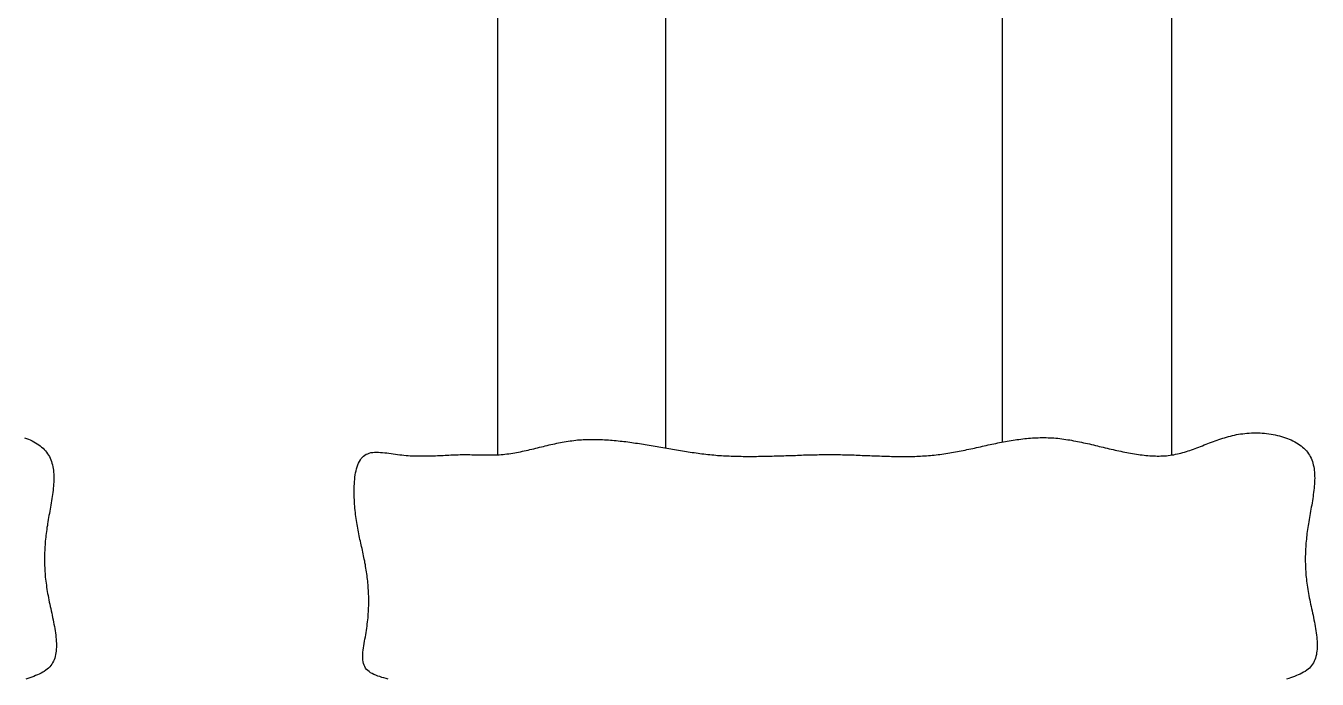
# Model space of a CAD drawing. Extents: x 443 to 1217, y -1921 to -677.
# Drawn here: x 561.01 to 579.67, y -872.28 to -862.84 of the extents above; entities that cross this region are included whole.
import ezdxf

# ---------------------------------------------------------------- set-up
doc = ezdxf.new("R2010")
doc.units = 0
doc.header["$MEASUREMENT"] = 0
doc.layers.add('3', color=8, linetype='CONTINUOUS')
doc.layers.add('5', color=7, linetype='CONTINUOUS')

msp = doc.modelspace()

# ---------------------------------------------------------------- linework, layer by layer
at = {"layer": '3', "color": 3}
for p, q in [((560.99, -868.794), (561.018, -868.804)), ((561.018, -868.804), (561.045, -868.815)), ((561.045, -868.815), (561.072, -868.827)), ((561.072, -868.827), (561.098, -868.839)), ((568.955, -868.831), (568.983, -868.827)), ((568.983, -868.827), (569.011, -868.825)), ((569.011, -868.825), (569.038, -868.823)), ((569.038, -868.823), (569.065, -868.822)), ((569.065, -868.822), (569.094, -868.821)), ((569.094, -868.821), (569.121, -868.82)), ((569.121, -868.82), (569.149, -868.819)), ((569.149, -868.819), (569.177, -868.819)), ((569.177, -868.819), (569.205, -868.819)), ((569.205, -868.819), (569.232, -868.819)), ((569.232, -868.819), (569.26, -868.819)), ((569.26, -868.819), (569.289, -868.82)), ((569.289, -868.82), (569.316, -868.82)), ((569.316, -868.82), (569.344, -868.822)), ((569.344, -868.822), (569.372, -868.823)), ((569.372, -868.823), (569.4, -868.824)), ((569.4, -868.824), (569.428, -868.826)), ((569.428, -868.826), (569.456, -868.828)), ((569.456, -868.828), (569.484, -868.831)), ((575.276, -868.83), (575.305, -868.825)), ((575.305, -868.825), (575.332, -868.821)), ((575.332, -868.821), (575.36, -868.818)), ((575.36, -868.818), (575.389, -868.813)), ((575.389, -868.813), (575.416, -868.81)), ((575.416, -868.81), (575.444, -868.807)), ((575.444, -868.807), (575.472, -868.804)), ((575.472, -868.804), (575.5, -868.801)), ((575.5, -868.801), (575.528, -868.799)), ((575.528, -868.799), (575.556, -868.797)), ((575.556, -868.797), (575.585, -868.796)), ((575.585, -868.796), (575.612, -868.795)), ((575.612, -868.795), (575.64, -868.794)), ((575.64, -868.794), (575.669, -868.792)), ((575.669, -868.792), (575.697, -868.792)), ((575.697, -868.792), (575.725, -868.792)), ((575.725, -868.792), (575.754, -868.792)), ((575.754, -868.792), (575.782, -868.794)), ((575.782, -868.794), (575.81, -868.795)), ((575.81, -868.795), (575.839, -868.797)), ((575.839, -868.797), (575.867, -868.798)), ((575.867, -868.798), (575.895, -868.801)), ((575.895, -868.801), (575.924, -868.803)), ((575.924, -868.803), (575.952, -868.807)), ((575.952, -868.807), (575.98, -868.81)), ((575.98, -868.81), (576.009, -868.814)), ((576.009, -868.814), (576.037, -868.819)), ((576.037, -868.819), (576.066, -868.823)), ((576.066, -868.823), (576.095, -868.827)), ((576.095, -868.827), (576.123, -868.832)), ((578.224, -868.83), (578.252, -868.82)), ((578.252, -868.82), (578.279, -868.811)), ((578.279, -868.811), (578.306, -868.802)), ((578.306, -868.802), (578.334, -868.794)), ((578.334, -868.794), (578.362, -868.785)), ((578.362, -868.785), (578.39, -868.777)), ((578.39, -868.777), (578.419, -868.77)), ((578.419, -868.77), (578.448, -868.763)), ((578.448, -868.763), (578.477, -868.757)), ((578.477, -868.757), (578.505, -868.75)), ((578.505, -868.75), (578.536, -868.745)), ((578.536, -868.745), (578.565, -868.74)), ((578.565, -868.74), (578.596, -868.736)), ((578.596, -868.736), (578.626, -868.731)), ((578.626, -868.731), (578.657, -868.729)), ((578.657, -868.729), (578.689, -868.727)), ((578.689, -868.727), (578.72, -868.725)), ((578.72, -868.725), (578.752, -868.724)), ((578.752, -868.724), (578.783, -868.724)), ((578.783, -868.724), (578.815, -868.725)), ((578.815, -868.725), (578.847, -868.726)), ((578.847, -868.726), (578.878, -868.727)), ((578.878, -868.727), (578.91, -868.73)), ((578.91, -868.73), (578.941, -868.734)), ((578.941, -868.734), (578.973, -868.737)), ((578.973, -868.737), (579.005, -868.741)), ((579.005, -868.741), (579.035, -868.747)), ((579.035, -868.747), (579.066, -868.753)), ((579.066, -868.753), (579.096, -868.76)), ((579.096, -868.76), (579.127, -868.767)), ((579.127, -868.767), (579.156, -868.775)), ((579.156, -868.775), (579.186, -868.784)), ((579.186, -868.784), (579.214, -868.794)), ((579.214, -868.794), (579.241, -868.804)), ((579.241, -868.804), (579.268, -868.815)), ((579.268, -868.815), (579.296, -868.827)), ((579.296, -868.827), (579.322, -868.839)), ((561.098, -868.839), (561.123, -868.852)), ((561.123, -868.852), (561.148, -868.867)), ((561.148, -868.867), (561.171, -868.881)), ((561.171, -868.881), (561.194, -868.896)), ((561.194, -868.896), (561.215, -868.912)), ((561.215, -868.912), (561.236, -868.929)), ((561.236, -868.929), (561.256, -868.946)), ((561.256, -868.946), (561.274, -868.965)), ((561.274, -868.965), (561.292, -868.984)), ((561.292, -868.984), (561.307, -869.004)), ((561.307, -869.004), (561.322, -869.025)), ((565.972, -869.017), (565.996, -869.01)), ((565.996, -869.01), (566.022, -869.007)), ((566.022, -869.007), (566.049, -869.005)), ((566.049, -869.005), (566.076, -869.004)), ((566.076, -869.004), (566.104, -869.004)), ((566.104, -869.004), (566.134, -869.006)), ((566.134, -869.006), (566.163, -869.008)), ((566.163, -869.008), (566.194, -869.012)), ((566.194, -869.012), (566.224, -869.015)), ((566.224, -869.015), (566.256, -869.019)), ((568.044, -869.017), (568.073, -869.013)), ((568.073, -869.013), (568.1, -869.007)), ((568.1, -869.007), (568.128, -869.002)), ((568.128, -869.002), (568.155, -868.996)), ((568.155, -868.996), (568.184, -868.991)), ((568.184, -868.991), (568.211, -868.985)), ((568.211, -868.985), (568.238, -868.979)), ((568.238, -868.979), (568.267, -868.972)), ((568.267, -868.972), (568.294, -868.966)), ((568.294, -868.966), (568.321, -868.96)), ((568.321, -868.96), (568.349, -868.953)), ((568.349, -868.953), (568.377, -868.946)), ((568.377, -868.946), (568.404, -868.94)), ((568.404, -868.94), (568.432, -868.933)), ((568.432, -868.933), (568.459, -868.927)), ((568.459, -868.927), (568.487, -868.92)), ((568.487, -868.92), (568.514, -868.912)), ((568.514, -868.912), (568.542, -868.906)), ((568.542, -868.906), (568.57, -868.899)), ((568.57, -868.899), (568.597, -868.894)), ((568.597, -868.894), (568.624, -868.887)), ((568.624, -868.887), (568.652, -868.881)), ((568.652, -868.881), (568.68, -868.875)), ((568.68, -868.875), (568.707, -868.869)), ((568.707, -868.869), (568.734, -868.863)), ((568.734, -868.863), (568.761, -868.859)), ((568.761, -868.859), (568.79, -868.854)), ((568.79, -868.854), (568.817, -868.849)), ((568.817, -868.849), (568.844, -868.845)), ((568.844, -868.845), (568.873, -868.84)), ((568.873, -868.84), (568.9, -868.837)), ((568.9, -868.837), (568.927, -868.833)), ((568.927, -868.833), (568.955, -868.831)), ((569.484, -868.831), (569.512, -868.833)), ((569.512, -868.833), (569.539, -868.836)), ((569.539, -868.836), (569.568, -868.838)), ((569.568, -868.838), (569.596, -868.842)), ((569.596, -868.842), (569.624, -868.845)), ((569.624, -868.845), (569.652, -868.848)), ((569.652, -868.848), (569.68, -868.851)), ((569.68, -868.851), (569.708, -868.855)), ((569.708, -868.855), (569.737, -868.859)), ((569.737, -868.859), (569.764, -868.862)), ((569.764, -868.862), (569.792, -868.867)), ((569.792, -868.867), (569.821, -868.871)), ((569.821, -868.871), (569.849, -868.875)), ((569.849, -868.875), (569.877, -868.88)), ((569.877, -868.88), (569.905, -868.884)), ((569.905, -868.884), (569.933, -868.888)), ((569.933, -868.888), (569.961, -868.893)), ((569.961, -868.893), (569.99, -868.898)), ((569.99, -868.898), (570.018, -868.903)), ((570.018, -868.903), (570.046, -868.907)), ((570.046, -868.907), (570.075, -868.912)), ((570.075, -868.912), (570.102, -868.917)), ((570.102, -868.917), (570.13, -868.922)), ((570.13, -868.922), (570.158, -868.927)), ((570.158, -868.927), (570.187, -868.932)), ((570.187, -868.932), (570.215, -868.936)), ((570.215, -868.936), (570.244, -868.942)), ((570.244, -868.942), (570.272, -868.946)), ((570.272, -868.946), (570.3, -868.952)), ((570.3, -868.952), (570.329, -868.956)), ((570.329, -868.956), (570.356, -868.961)), ((570.356, -868.961), (570.384, -868.966)), ((570.384, -868.966), (570.412, -868.971)), ((570.412, -868.971), (570.441, -868.976)), ((570.441, -868.976), (570.469, -868.98)), ((570.469, -868.98), (570.497, -868.985)), ((570.497, -868.985), (570.526, -868.99)), ((570.526, -868.99), (570.554, -868.994)), ((570.554, -868.994), (570.582, -868.998)), ((570.582, -868.998), (570.611, -869.003)), ((570.611, -869.003), (570.639, -869.007)), ((570.639, -869.007), (570.667, -869.01)), ((570.667, -869.01), (570.695, -869.015)), ((570.695, -869.015), (570.723, -869.019)), ((574.333, -869.019), (574.36, -869.015)), ((574.36, -869.015), (574.388, -869.009)), ((574.388, -869.009), (574.415, -869.005)), ((574.415, -869.005), (574.444, -869)), ((574.444, -869), (574.471, -868.994)), ((574.471, -868.994), (574.499, -868.989)), ((574.499, -868.989), (574.527, -868.983)), ((574.527, -868.983), (574.555, -868.978)), ((574.555, -868.978), (574.582, -868.972)), ((574.582, -868.972), (574.61, -868.967)), ((574.61, -868.967), (574.638, -868.96)), ((574.638, -868.96), (574.666, -868.955)), ((574.666, -868.955), (574.693, -868.948)), ((574.693, -868.948), (574.721, -868.943)), ((574.721, -868.943), (574.749, -868.936)), ((574.749, -868.936), (574.776, -868.93)), ((574.776, -868.93), (574.804, -868.924)), ((574.804, -868.924), (574.832, -868.918)), ((574.832, -868.918), (574.86, -868.911)), ((574.86, -868.911), (574.887, -868.906)), ((574.887, -868.906), (574.916, -868.899)), ((574.916, -868.899), (574.943, -868.894)), ((574.943, -868.894), (574.97, -868.887)), ((574.97, -868.887), (574.998, -868.882)), ((574.998, -868.882), (575.026, -868.876)), ((575.026, -868.876), (575.054, -868.87)), ((575.054, -868.87), (575.081, -868.864)), ((575.081, -868.864), (575.11, -868.859)), ((575.11, -868.859), (575.137, -868.854)), ((575.137, -868.854), (575.165, -868.849)), ((575.165, -868.849), (575.192, -868.844)), ((575.192, -868.844), (575.221, -868.839)), ((575.221, -868.839), (575.249, -868.834)), ((575.249, -868.834), (575.276, -868.83)), ((576.123, -868.832), (576.151, -868.837)), ((576.151, -868.837), (576.181, -868.843)), ((576.181, -868.843), (576.209, -868.848)), ((576.209, -868.848), (576.238, -868.854)), ((576.238, -868.854), (576.266, -868.86)), ((576.266, -868.86), (576.294, -868.867)), ((576.294, -868.867), (576.324, -868.872)), ((576.324, -868.872), (576.352, -868.879)), ((576.352, -868.879), (576.38, -868.885)), ((576.38, -868.885), (576.409, -868.892)), ((576.409, -868.892), (576.438, -868.898)), ((576.438, -868.898), (576.466, -868.905)), ((576.466, -868.905), (576.495, -868.912)), ((576.495, -868.912), (576.523, -868.919)), ((576.523, -868.919), (576.551, -868.925)), ((576.551, -868.925), (576.58, -868.932)), ((576.58, -868.932), (576.608, -868.94)), ((576.608, -868.94), (576.636, -868.946)), ((576.636, -868.946), (576.666, -868.953)), ((576.666, -868.953), (576.694, -868.959)), ((576.694, -868.959), (576.723, -868.966)), ((576.723, -868.966), (576.75, -868.972)), ((576.75, -868.972), (576.778, -868.979)), ((576.778, -868.979), (576.806, -868.985)), ((576.806, -868.985), (576.835, -868.991)), ((576.835, -868.991), (576.863, -868.997)), ((576.863, -868.997), (576.891, -869.003)), ((576.891, -869.003), (576.919, -869.008)), ((576.919, -869.008), (576.947, -869.014)), ((576.947, -869.014), (576.975, -869.019)), ((577.703, -869.017), (577.728, -869.009)), ((577.728, -869.009), (577.755, -869.002)), ((577.755, -869.002), (577.781, -868.994)), ((577.781, -868.994), (577.806, -868.985)), ((577.806, -868.985), (577.832, -868.977)), ((577.832, -868.977), (577.857, -868.968)), ((577.857, -868.968), (577.883, -868.959)), ((577.883, -868.959), (577.909, -868.949)), ((577.909, -868.949), (577.934, -868.94)), ((577.934, -868.94), (577.961, -868.93)), ((577.961, -868.93), (577.987, -868.92)), ((577.987, -868.92), (578.013, -868.91)), ((578.013, -868.91), (578.039, -868.899)), ((578.039, -868.899), (578.065, -868.889)), ((578.065, -868.889), (578.091, -868.88)), ((578.091, -868.88), (578.117, -868.869)), ((578.117, -868.869), (578.144, -868.859)), ((578.144, -868.859), (578.171, -868.849)), ((578.171, -868.849), (578.197, -868.839)), ((578.197, -868.839), (578.224, -868.83)), ((579.322, -868.839), (579.347, -868.852)), ((579.347, -868.852), (579.371, -868.867)), ((579.371, -868.867), (579.395, -868.881)), ((579.395, -868.881), (579.417, -868.896)), ((579.417, -868.896), (579.438, -868.912)), ((579.438, -868.912), (579.459, -868.929)), ((579.459, -868.929), (579.479, -868.946)), ((579.479, -868.946), (579.497, -868.965)), ((579.497, -868.965), (579.515, -868.984)), ((579.515, -868.984), (579.531, -869.004)), ((579.531, -869.004), (579.546, -869.025)), ((561.322, -869.025), (561.336, -869.045)), ((561.336, -869.045), (561.348, -869.067)), ((561.348, -869.067), (561.359, -869.09)), ((561.359, -869.09), (561.369, -869.113)), ((561.369, -869.113), (561.378, -869.137)), ((561.378, -869.137), (561.385, -869.162)), ((561.385, -869.162), (561.392, -869.187)), ((561.392, -869.187), (561.397, -869.213)), ((565.796, -869.214), (565.806, -869.188)), ((565.806, -869.188), (565.817, -869.163)), ((565.817, -869.163), (565.829, -869.139)), ((565.829, -869.139), (565.842, -869.116)), ((565.842, -869.116), (565.856, -869.097)), ((565.856, -869.097), (565.871, -869.077)), ((565.871, -869.077), (565.889, -869.061)), ((565.889, -869.061), (565.907, -869.046)), ((565.907, -869.046), (565.928, -869.034)), ((565.928, -869.034), (565.95, -869.025)), ((565.95, -869.025), (565.972, -869.017)), ((566.256, -869.019), (566.287, -869.024)), ((566.287, -869.024), (566.318, -869.028)), ((566.318, -869.028), (566.35, -869.033)), ((566.35, -869.033), (566.38, -869.038)), ((566.38, -869.038), (566.412, -869.041)), ((566.412, -869.041), (566.442, -869.044)), ((566.442, -869.044), (566.473, -869.048)), ((566.473, -869.048), (566.502, -869.05)), ((566.502, -869.05), (566.533, -869.052)), ((566.533, -869.052), (566.562, -869.054)), ((566.562, -869.054), (566.591, -869.056)), ((566.591, -869.056), (566.62, -869.057)), ((566.62, -869.057), (566.649, -869.057)), ((566.649, -869.057), (566.678, -869.058)), ((566.678, -869.058), (566.706, -869.058)), ((566.706, -869.058), (566.735, -869.058)), ((566.735, -869.058), (566.763, -869.058)), ((566.763, -869.058), (566.791, -869.058)), ((566.791, -869.058), (566.819, -869.057)), ((566.819, -869.057), (566.847, -869.057)), ((566.847, -869.057), (566.875, -869.056)), ((566.875, -869.056), (566.902, -869.055)), ((566.902, -869.055), (566.93, -869.054)), ((566.93, -869.054), (566.958, -869.053)), ((566.958, -869.053), (566.985, -869.052)), ((566.985, -869.052), (567.012, -869.05)), ((567.012, -869.05), (567.039, -869.049)), ((567.039, -869.049), (567.067, -869.048)), ((567.067, -869.048), (567.094, -869.046)), ((567.094, -869.046), (567.121, -869.045)), ((567.121, -869.045), (567.148, -869.044)), ((567.148, -869.044), (567.176, -869.042)), ((567.176, -869.042), (567.203, -869.042)), ((567.203, -869.042), (567.23, -869.041)), ((567.23, -869.041), (567.258, -869.04)), ((567.258, -869.04), (567.286, -869.039)), ((567.286, -869.039), (567.313, -869.039)), ((567.313, -869.039), (567.34, -869.039)), ((567.34, -869.039), (567.369, -869.039)), ((567.369, -869.039), (567.396, -869.039)), ((567.396, -869.039), (567.424, -869.039)), ((567.424, -869.039), (567.452, -869.04)), ((567.452, -869.04), (567.48, -869.04)), ((567.48, -869.04), (567.508, -869.041)), ((567.508, -869.041), (567.536, -869.041)), ((567.536, -869.041), (567.565, -869.042)), ((567.565, -869.042), (567.593, -869.043)), ((567.593, -869.043), (567.621, -869.043)), ((567.621, -869.043), (567.65, -869.043)), ((567.65, -869.043), (567.678, -869.044)), ((567.678, -869.044), (567.706, -869.044)), ((567.706, -869.044), (567.735, -869.044)), ((567.735, -869.044), (567.763, -869.043)), ((567.763, -869.043), (567.791, -869.042)), ((567.791, -869.042), (567.82, -869.041)), ((567.82, -869.041), (567.848, -869.04)), ((567.848, -869.04), (567.876, -869.038)), ((567.876, -869.038), (567.905, -869.036)), ((567.905, -869.036), (567.932, -869.032)), ((567.932, -869.032), (567.96, -869.029)), ((567.96, -869.029), (567.989, -869.026)), ((567.989, -869.026), (568.016, -869.021)), ((568.016, -869.021), (568.044, -869.017)), ((570.723, -869.019), (570.751, -869.022)), ((570.751, -869.022), (570.78, -869.026)), ((570.78, -869.026), (570.808, -869.029)), ((570.808, -869.029), (570.836, -869.032)), ((570.836, -869.032), (570.865, -869.036)), ((570.865, -869.036), (570.893, -869.039)), ((570.893, -869.039), (570.921, -869.041)), ((570.921, -869.041), (570.95, -869.043)), ((570.95, -869.043), (570.978, -869.046)), ((570.978, -869.046), (571.005, -869.049)), ((571.005, -869.049), (571.034, -869.051)), ((571.034, -869.051), (571.062, -869.052)), ((571.062, -869.052), (571.09, -869.054)), ((571.09, -869.054), (571.119, -869.055)), ((571.119, -869.055), (571.147, -869.057)), ((571.147, -869.057), (571.175, -869.058)), ((571.175, -869.058), (571.204, -869.059)), ((571.204, -869.059), (571.231, -869.061)), ((571.231, -869.061), (571.259, -869.061)), ((571.259, -869.061), (571.288, -869.062)), ((571.288, -869.062), (571.316, -869.063)), ((571.316, -869.063), (571.344, -869.063)), ((571.344, -869.063), (571.373, -869.064)), ((571.373, -869.064), (571.401, -869.064)), ((571.401, -869.064), (571.429, -869.064)), ((571.429, -869.064), (571.456, -869.064)), ((571.456, -869.064), (571.485, -869.064)), ((571.485, -869.064), (571.513, -869.064)), ((571.513, -869.064), (571.541, -869.064)), ((571.541, -869.064), (571.57, -869.064)), ((571.57, -869.064), (571.598, -869.063)), ((571.598, -869.063), (571.626, -869.063)), ((571.626, -869.063), (571.654, -869.062)), ((571.654, -869.062), (571.682, -869.062)), ((571.682, -869.062), (571.71, -869.061)), ((571.71, -869.061), (571.739, -869.061)), ((571.739, -869.061), (571.767, -869.059)), ((571.767, -869.059), (571.795, -869.059)), ((571.795, -869.059), (571.824, -869.058)), ((571.824, -869.058), (571.851, -869.057)), ((571.851, -869.057), (571.879, -869.056)), ((571.879, -869.056), (571.908, -869.056)), ((571.908, -869.056), (571.936, -869.055)), ((571.936, -869.055), (571.964, -869.054)), ((571.964, -869.054), (571.993, -869.053)), ((571.993, -869.053), (572.021, -869.052)), ((572.021, -869.052), (572.048, -869.051)), ((572.048, -869.051), (572.077, -869.05)), ((572.077, -869.05), (572.105, -869.05)), ((572.105, -869.05), (572.133, -869.049)), ((572.133, -869.049), (572.162, -869.048)), ((572.162, -869.048), (572.19, -869.046)), ((572.19, -869.046), (572.218, -869.045)), ((572.218, -869.045), (572.247, -869.044)), ((572.247, -869.044), (572.274, -869.044)), ((572.274, -869.044), (572.302, -869.043)), ((572.302, -869.043), (572.331, -869.042)), ((572.331, -869.042), (572.359, -869.042)), ((572.359, -869.042), (572.387, -869.041)), ((572.387, -869.041), (572.416, -869.04)), ((572.416, -869.04), (572.444, -869.04)), ((572.444, -869.04), (572.472, -869.039)), ((572.472, -869.039), (572.501, -869.039)), ((572.501, -869.039), (572.528, -869.039)), ((572.528, -869.039), (572.556, -869.038)), ((572.556, -869.038), (572.584, -869.038)), ((572.584, -869.038), (572.613, -869.038)), ((572.613, -869.038), (572.641, -869.038)), ((572.641, -869.038), (572.669, -869.038)), ((572.669, -869.038), (572.698, -869.038)), ((572.698, -869.038), (572.726, -869.039)), ((572.726, -869.039), (572.754, -869.039)), ((572.754, -869.039), (572.783, -869.039)), ((572.783, -869.039), (572.811, -869.04)), ((572.811, -869.04), (572.839, -869.04)), ((572.839, -869.04), (572.868, -869.041)), ((572.868, -869.041), (572.896, -869.042)), ((572.896, -869.042), (572.924, -869.042)), ((572.924, -869.042), (572.953, -869.043)), ((572.953, -869.043), (572.981, -869.044)), ((572.981, -869.044), (573.009, -869.045)), ((573.009, -869.045), (573.037, -869.046)), ((573.037, -869.046), (573.065, -869.048)), ((573.065, -869.048), (573.093, -869.049)), ((573.093, -869.049), (573.122, -869.05)), ((573.122, -869.05), (573.15, -869.051)), ((573.15, -869.051), (573.178, -869.052)), ((573.178, -869.052), (573.207, -869.053)), ((573.207, -869.053), (573.235, -869.054)), ((573.235, -869.054), (573.263, -869.055)), ((573.263, -869.055), (573.292, -869.056)), ((573.292, -869.056), (573.32, -869.057)), ((573.32, -869.057), (573.348, -869.058)), ((573.348, -869.058), (573.377, -869.059)), ((573.377, -869.059), (573.405, -869.061)), ((573.405, -869.061), (573.433, -869.062)), ((573.433, -869.062), (573.462, -869.063)), ((573.462, -869.063), (573.49, -869.063)), ((573.49, -869.063), (573.518, -869.064)), ((573.518, -869.064), (573.547, -869.065)), ((573.547, -869.065), (573.574, -869.065)), ((573.574, -869.065), (573.602, -869.065)), ((573.602, -869.065), (573.631, -869.066)), ((573.631, -869.066), (573.659, -869.066)), ((573.659, -869.066), (573.687, -869.066)), ((573.687, -869.066), (573.716, -869.066)), ((573.716, -869.066), (573.744, -869.066)), ((573.744, -869.066), (573.772, -869.065)), ((573.772, -869.065), (573.8, -869.065)), ((573.8, -869.065), (573.828, -869.064)), ((573.828, -869.064), (573.856, -869.064)), ((573.856, -869.064), (573.885, -869.063)), ((573.885, -869.063), (573.913, -869.062)), ((573.913, -869.062), (573.94, -869.059)), ((573.94, -869.059), (573.969, -869.058)), ((573.969, -869.058), (573.997, -869.057)), ((573.997, -869.057), (574.025, -869.055)), ((574.025, -869.055), (574.052, -869.053)), ((574.052, -869.053), (574.081, -869.051)), ((574.081, -869.051), (574.109, -869.048)), ((574.109, -869.048), (574.136, -869.045)), ((574.136, -869.045), (574.165, -869.042)), ((574.165, -869.042), (574.193, -869.039)), ((574.193, -869.039), (574.22, -869.036)), ((574.22, -869.036), (574.249, -869.031)), ((574.249, -869.031), (574.276, -869.028)), ((574.276, -869.028), (574.304, -869.024)), ((574.304, -869.024), (574.333, -869.019)), ((576.975, -869.019), (577.003, -869.024)), ((577.003, -869.024), (577.031, -869.029)), ((577.031, -869.029), (577.058, -869.033)), ((577.058, -869.033), (577.087, -869.038)), ((577.087, -869.038), (577.114, -869.041)), ((577.114, -869.041), (577.142, -869.044)), ((577.142, -869.044), (577.169, -869.048)), ((577.169, -869.048), (577.197, -869.051)), ((577.197, -869.051), (577.224, -869.053)), ((577.224, -869.053), (577.251, -869.055)), ((577.251, -869.055), (577.278, -869.056)), ((577.278, -869.056), (577.306, -869.058)), ((577.306, -869.058), (577.333, -869.058)), ((577.333, -869.058), (577.36, -869.059)), ((577.36, -869.059), (577.387, -869.059)), ((577.387, -869.059), (577.413, -869.058)), ((577.413, -869.058), (577.441, -869.057)), ((577.441, -869.057), (577.467, -869.056)), ((577.467, -869.056), (577.494, -869.054)), ((577.494, -869.054), (577.52, -869.051)), ((577.52, -869.051), (577.546, -869.048)), ((577.546, -869.048), (577.573, -869.044)), ((577.573, -869.044), (577.599, -869.04)), ((577.599, -869.04), (577.625, -869.034)), ((577.625, -869.034), (577.651, -869.029)), ((577.651, -869.029), (577.677, -869.024)), ((577.677, -869.024), (577.703, -869.017)), ((579.546, -869.025), (579.559, -869.045)), ((579.559, -869.045), (579.571, -869.067)), ((579.571, -869.067), (579.583, -869.09)), ((579.583, -869.09), (579.593, -869.113)), ((579.593, -869.113), (579.602, -869.137)), ((579.602, -869.137), (579.609, -869.162)), ((579.609, -869.162), (579.616, -869.187)), ((579.616, -869.187), (579.621, -869.213)), ((561.397, -869.213), (561.403, -869.239)), ((561.403, -869.239), (561.406, -869.265)), ((561.406, -869.265), (561.408, -869.293)), ((561.408, -869.293), (561.41, -869.321)), ((561.41, -869.321), (561.412, -869.349)), ((561.412, -869.349), (561.412, -869.378)), ((561.412, -869.378), (561.412, -869.406)), ((565.761, -869.396), (565.764, -869.364)), ((565.764, -869.364), (565.769, -869.332)), ((565.769, -869.332), (565.774, -869.301)), ((565.774, -869.301), (565.781, -869.272)), ((565.781, -869.272), (565.788, -869.243)), ((565.788, -869.243), (565.796, -869.214)), ((579.621, -869.213), (579.626, -869.239)), ((579.626, -869.239), (579.629, -869.265)), ((579.629, -869.265), (579.632, -869.293)), ((579.632, -869.293), (579.633, -869.321)), ((579.633, -869.321), (579.635, -869.349)), ((579.635, -869.349), (579.636, -869.378)), ((579.636, -869.378), (579.635, -869.406)), ((561.401, -869.554), (561.397, -869.585)), ((561.404, -869.524), (561.401, -869.554)), ((561.407, -869.494), (561.404, -869.524)), ((561.409, -869.465), (561.407, -869.494)), ((561.41, -869.435), (561.409, -869.465)), ((561.412, -869.406), (561.41, -869.435)), ((565.752, -869.528), (565.753, -869.495)), ((565.752, -869.561), (565.752, -869.528)), ((565.752, -869.595), (565.752, -869.561)), ((565.753, -869.495), (565.756, -869.462)), ((565.756, -869.462), (565.758, -869.429)), ((565.758, -869.429), (565.761, -869.396)), ((579.624, -869.554), (579.62, -869.585)), ((579.627, -869.524), (579.624, -869.554)), ((579.63, -869.494), (579.627, -869.524)), ((579.632, -869.465), (579.63, -869.494)), ((579.633, -869.435), (579.632, -869.465)), ((579.635, -869.406), (579.633, -869.435)), ((561.375, -869.737), (561.369, -869.768)), ((561.379, -869.707), (561.375, -869.737)), ((561.384, -869.675), (561.379, -869.707)), ((561.389, -869.645), (561.384, -869.675)), ((561.393, -869.615), (561.389, -869.645)), ((561.397, -869.585), (561.393, -869.615)), ((565.753, -869.626), (565.752, -869.595)), ((565.753, -869.659), (565.753, -869.626)), ((565.756, -869.691), (565.753, -869.659)), ((565.757, -869.722), (565.756, -869.691)), ((565.759, -869.754), (565.757, -869.722)), ((565.761, -869.784), (565.759, -869.754)), ((579.597, -869.737), (579.592, -869.768)), ((579.603, -869.707), (579.597, -869.737)), ((579.607, -869.675), (579.603, -869.707)), ((579.612, -869.645), (579.607, -869.675)), ((579.616, -869.615), (579.612, -869.645)), ((579.62, -869.585), (579.616, -869.615)), ((561.336, -869.949), (561.331, -869.978)), ((561.342, -869.919), (561.336, -869.949)), ((561.347, -869.889), (561.342, -869.919)), ((561.353, -869.858), (561.347, -869.889)), ((561.358, -869.829), (561.353, -869.858)), ((561.364, -869.798), (561.358, -869.829)), ((561.369, -869.768), (561.364, -869.798)), ((565.764, -869.815), (565.761, -869.784)), ((565.766, -869.844), (565.764, -869.815)), ((565.77, -869.874), (565.766, -869.844)), ((565.774, -869.903), (565.77, -869.874)), ((565.777, -869.932), (565.774, -869.903)), ((565.782, -869.962), (565.777, -869.932)), ((579.559, -869.949), (579.555, -869.978)), ((579.565, -869.919), (579.559, -869.949)), ((579.57, -869.889), (579.565, -869.919)), ((579.576, -869.858), (579.57, -869.889)), ((579.581, -869.829), (579.576, -869.858)), ((579.587, -869.798), (579.581, -869.829)), ((579.592, -869.768), (579.587, -869.798)), ((561.309, -870.122), (561.305, -870.15)), ((561.313, -870.094), (561.309, -870.122)), ((561.318, -870.065), (561.313, -870.094)), ((561.322, -870.037), (561.318, -870.065)), ((561.327, -870.008), (561.322, -870.037)), ((561.331, -869.978), (561.327, -870.008)), ((565.786, -869.99), (565.782, -869.962)), ((565.79, -870.019), (565.786, -869.99)), ((565.795, -870.047), (565.79, -870.019)), ((565.8, -870.074), (565.795, -870.047)), ((565.805, -870.102), (565.8, -870.074)), ((565.81, -870.13), (565.805, -870.102)), ((565.816, -870.157), (565.81, -870.13)), ((579.532, -870.122), (579.529, -870.15)), ((579.536, -870.094), (579.532, -870.122)), ((579.541, -870.065), (579.536, -870.094)), ((579.545, -870.037), (579.541, -870.065)), ((579.55, -870.008), (579.545, -870.037)), ((579.555, -869.978), (579.55, -870.008)), ((561.287, -870.317), (561.285, -870.344)), ((561.289, -870.29), (561.287, -870.317)), ((561.293, -870.263), (561.289, -870.29)), ((561.295, -870.234), (561.293, -870.263)), ((561.298, -870.207), (561.295, -870.234)), ((561.301, -870.179), (561.298, -870.207)), ((561.305, -870.15), (561.301, -870.179)), ((565.821, -870.184), (565.816, -870.157)), ((565.826, -870.211), (565.821, -870.184)), ((565.832, -870.238), (565.826, -870.211)), ((565.837, -870.265), (565.832, -870.238)), ((565.844, -870.291), (565.837, -870.265)), ((565.849, -870.317), (565.844, -870.291)), ((565.855, -870.343), (565.849, -870.317)), ((579.51, -870.317), (579.508, -870.344)), ((579.512, -870.29), (579.51, -870.317)), ((579.516, -870.263), (579.512, -870.29)), ((579.519, -870.234), (579.516, -870.263)), ((579.521, -870.207), (579.519, -870.234)), ((579.524, -870.179), (579.521, -870.207)), ((579.529, -870.15), (579.524, -870.179)), ((561.279, -870.481), (561.278, -870.508)), ((561.278, -870.508), (561.278, -870.535)), ((561.28, -870.426), (561.279, -870.453)), ((561.279, -870.453), (561.279, -870.481)), ((561.282, -870.399), (561.28, -870.426)), ((561.283, -870.372), (561.282, -870.399)), ((561.285, -870.344), (561.283, -870.372)), ((565.86, -870.369), (565.855, -870.343)), ((565.867, -870.396), (565.86, -870.369)), ((565.872, -870.422), (565.867, -870.396)), ((565.878, -870.448), (565.872, -870.422)), ((565.883, -870.474), (565.878, -870.448)), ((565.889, -870.5), (565.883, -870.474)), ((565.894, -870.525), (565.889, -870.5)), ((579.502, -870.481), (579.5, -870.508)), ((579.5, -870.508), (579.5, -870.535)), ((579.503, -870.453), (579.502, -870.481)), ((579.504, -870.426), (579.503, -870.453)), ((579.505, -870.399), (579.504, -870.426)), ((579.507, -870.372), (579.505, -870.399)), ((579.508, -870.344), (579.507, -870.372)), ((561.278, -870.535), (561.278, -870.562)), ((561.278, -870.562), (561.278, -870.59)), ((561.278, -870.59), (561.278, -870.617)), ((561.278, -870.617), (561.279, -870.645)), ((561.279, -870.645), (561.28, -870.672)), ((561.28, -870.672), (561.281, -870.7)), ((565.899, -870.551), (565.894, -870.525)), ((565.905, -870.578), (565.899, -870.551)), ((565.909, -870.604), (565.905, -870.578)), ((565.915, -870.63), (565.909, -870.604)), ((565.919, -870.656), (565.915, -870.63)), ((565.923, -870.681), (565.919, -870.656)), ((565.928, -870.707), (565.923, -870.681)), ((579.5, -870.535), (579.5, -870.562)), ((579.5, -870.562), (579.5, -870.59)), ((579.5, -870.59), (579.502, -870.617)), ((579.502, -870.617), (579.502, -870.645)), ((579.502, -870.645), (579.503, -870.672)), ((579.503, -870.672), (579.505, -870.7)), ((561.281, -870.7), (561.283, -870.728)), ((561.283, -870.728), (561.285, -870.755)), ((561.285, -870.755), (561.287, -870.784)), ((561.287, -870.784), (561.289, -870.812)), ((561.289, -870.812), (561.293, -870.84)), ((561.293, -870.84), (561.296, -870.869)), ((561.296, -870.869), (561.299, -870.898)), ((565.932, -870.733), (565.928, -870.707)), ((565.935, -870.761), (565.932, -870.733)), ((565.939, -870.787), (565.935, -870.761)), ((565.942, -870.813), (565.939, -870.787)), ((565.945, -870.839), (565.942, -870.813)), ((565.948, -870.866), (565.945, -870.839)), ((565.951, -870.893), (565.948, -870.866)), ((579.505, -870.7), (579.506, -870.728)), ((579.506, -870.728), (579.508, -870.755)), ((579.508, -870.755), (579.51, -870.784)), ((579.51, -870.784), (579.514, -870.812)), ((579.514, -870.812), (579.516, -870.84)), ((579.516, -870.84), (579.519, -870.869)), ((579.519, -870.869), (579.523, -870.898)), ((561.299, -870.898), (561.304, -870.927)), ((561.304, -870.927), (561.308, -870.956)), ((561.308, -870.956), (561.312, -870.986)), ((561.312, -870.986), (561.317, -871.016)), ((561.317, -871.016), (561.322, -871.046)), ((561.322, -871.046), (561.328, -871.077)), ((565.954, -870.92), (565.951, -870.893)), ((565.956, -870.947), (565.954, -870.92)), ((565.957, -870.973), (565.956, -870.947)), ((565.959, -871), (565.957, -870.973)), ((565.96, -871.028), (565.959, -871)), ((565.962, -871.056), (565.96, -871.028)), ((565.963, -871.083), (565.962, -871.056)), ((579.523, -870.898), (579.527, -870.927)), ((579.527, -870.927), (579.531, -870.956)), ((579.531, -870.956), (579.535, -870.986)), ((579.535, -870.986), (579.541, -871.016)), ((579.541, -871.016), (579.545, -871.046)), ((579.545, -871.046), (579.551, -871.077)), ((561.328, -871.077), (561.334, -871.107)), ((561.334, -871.107), (561.34, -871.138)), ((561.34, -871.138), (561.346, -871.169)), ((561.346, -871.169), (561.353, -871.201)), ((561.353, -871.201), (561.36, -871.233)), ((561.36, -871.233), (561.367, -871.265)), ((565.96, -871.281), (565.962, -871.252)), ((565.962, -871.252), (565.963, -871.224)), ((565.963, -871.111), (565.963, -871.083)), ((565.964, -871.139), (565.963, -871.111)), ((565.963, -871.196), (565.964, -871.167)), ((565.963, -871.224), (565.963, -871.196)), ((565.964, -871.167), (565.964, -871.139)), ((579.551, -871.077), (579.557, -871.107)), ((579.557, -871.107), (579.564, -871.138)), ((579.564, -871.138), (579.57, -871.169)), ((579.57, -871.169), (579.577, -871.201)), ((579.577, -871.201), (579.583, -871.233)), ((579.583, -871.233), (579.59, -871.265)), ((561.367, -871.265), (561.373, -871.297)), ((561.373, -871.297), (561.381, -871.33)), ((561.381, -871.33), (561.388, -871.361)), ((561.388, -871.361), (561.395, -871.394)), ((561.395, -871.394), (561.402, -871.426)), ((561.402, -871.426), (561.408, -871.458)), ((565.946, -871.457), (565.95, -871.428)), ((565.95, -871.428), (565.953, -871.398)), ((565.953, -871.398), (565.955, -871.368)), ((565.955, -871.368), (565.957, -871.339)), ((565.957, -871.339), (565.958, -871.31)), ((565.958, -871.31), (565.96, -871.281)), ((579.59, -871.265), (579.597, -871.297)), ((579.597, -871.297), (579.604, -871.33)), ((579.604, -871.33), (579.612, -871.361)), ((579.612, -871.361), (579.618, -871.394)), ((579.618, -871.394), (579.625, -871.426)), ((579.625, -871.426), (579.631, -871.458)), ((561.408, -871.458), (561.414, -871.49)), ((561.414, -871.49), (561.42, -871.521)), ((561.42, -871.521), (561.426, -871.553)), ((561.426, -871.553), (561.43, -871.585)), ((561.43, -871.585), (561.436, -871.616)), ((561.436, -871.616), (561.439, -871.647)), ((565.92, -871.642), (565.926, -871.611)), ((565.926, -871.611), (565.93, -871.579)), ((565.93, -871.579), (565.934, -871.549)), ((565.934, -871.549), (565.939, -871.518)), ((565.939, -871.518), (565.943, -871.488)), ((565.943, -871.488), (565.946, -871.457)), ((579.631, -871.458), (579.638, -871.49)), ((579.638, -871.49), (579.643, -871.521)), ((579.643, -871.521), (579.649, -871.553)), ((579.649, -871.553), (579.654, -871.585)), ((579.654, -871.585), (579.658, -871.616)), ((579.658, -871.616), (579.663, -871.647)), ((561.439, -871.647), (561.442, -871.677)), ((561.442, -871.677), (561.445, -871.708)), ((561.445, -871.708), (561.448, -871.737)), ((561.448, -871.737), (561.449, -871.767)), ((561.449, -871.767), (561.449, -871.795)), ((561.449, -871.795), (561.449, -871.823)), ((565.887, -871.832), (565.892, -871.8)), ((565.892, -871.8), (565.897, -871.769)), ((565.897, -871.769), (565.903, -871.737)), ((565.903, -871.737), (565.908, -871.706)), ((565.908, -871.706), (565.915, -871.674)), ((565.915, -871.674), (565.92, -871.642)), ((579.663, -871.647), (579.666, -871.677)), ((579.666, -871.677), (579.668, -871.708)), ((579.668, -871.708), (579.67, -871.737)), ((579.67, -871.737), (579.672, -871.767)), ((579.672, -871.767), (579.672, -871.795)), ((579.672, -871.795), (579.672, -871.823)), ((561.424, -871.979), (561.415, -872.003)), ((561.43, -871.955), (561.424, -871.979)), ((561.436, -871.93), (561.43, -871.955)), ((561.441, -871.905), (561.436, -871.93)), ((561.444, -871.878), (561.441, -871.905)), ((561.446, -871.852), (561.444, -871.878)), ((561.449, -871.823), (561.446, -871.852)), ((565.877, -871.952), (565.878, -871.922)), ((565.877, -871.979), (565.877, -871.952)), ((565.879, -872.006), (565.877, -871.979)), ((565.878, -871.922), (565.88, -871.893)), ((565.88, -871.893), (565.883, -871.863)), ((565.883, -871.863), (565.887, -871.832)), ((579.647, -871.979), (579.639, -872.003)), ((579.654, -871.955), (579.647, -871.979)), ((579.66, -871.93), (579.654, -871.955)), ((579.664, -871.905), (579.66, -871.93)), ((579.667, -871.878), (579.664, -871.905)), ((579.67, -871.852), (579.667, -871.878)), ((579.672, -871.823), (579.67, -871.852)), ((561.251, -872.185), (561.227, -872.198)), ((561.274, -872.171), (561.251, -872.185)), ((561.296, -872.156), (561.274, -872.171)), ((561.317, -872.14), (561.296, -872.156)), ((561.335, -872.124), (561.317, -872.14)), ((561.353, -872.107), (561.335, -872.124)), ((561.368, -872.087), (561.353, -872.107)), ((561.382, -872.067), (561.368, -872.087)), ((561.394, -872.047), (561.382, -872.067)), ((561.405, -872.025), (561.394, -872.047)), ((561.415, -872.003), (561.405, -872.025)), ((565.882, -872.033), (565.879, -872.006)), ((565.887, -872.058), (565.882, -872.033)), ((565.895, -872.08), (565.887, -872.058)), ((565.905, -872.103), (565.895, -872.08)), ((565.917, -872.123), (565.905, -872.103)), ((565.932, -872.143), (565.917, -872.123)), ((565.95, -872.16), (565.932, -872.143)), ((565.969, -872.175), (565.95, -872.16)), ((565.991, -872.191), (565.969, -872.175)), ((579.475, -872.185), (579.45, -872.198)), ((579.498, -872.171), (579.475, -872.185)), ((579.52, -872.156), (579.498, -872.171)), ((579.54, -872.14), (579.52, -872.156)), ((579.559, -872.124), (579.54, -872.14)), ((579.576, -872.107), (579.559, -872.124)), ((579.591, -872.087), (579.576, -872.107)), ((579.605, -872.067), (579.591, -872.087)), ((579.618, -872.047), (579.605, -872.067)), ((579.629, -872.025), (579.618, -872.047)), ((579.639, -872.003), (579.629, -872.025)), ((561.036, -872.274), (561.007, -872.284)), ((561.065, -872.265), (561.036, -872.274)), ((561.093, -872.255), (561.065, -872.265)), ((561.122, -872.244), (561.093, -872.255)), ((561.149, -872.233), (561.122, -872.244)), ((561.176, -872.222), (561.149, -872.233)), ((561.202, -872.21), (561.176, -872.222)), ((561.227, -872.198), (561.202, -872.21)), ((566.014, -872.204), (565.991, -872.191)), ((566.039, -872.216), (566.014, -872.204)), ((566.066, -872.228), (566.039, -872.216)), ((566.093, -872.239), (566.066, -872.228)), ((566.123, -872.248), (566.093, -872.239)), ((566.152, -872.258), (566.123, -872.248)), ((566.183, -872.267), (566.152, -872.258)), ((566.213, -872.276), (566.183, -872.267)), ((566.245, -872.284), (566.213, -872.276)), ((579.26, -872.274), (579.23, -872.284)), ((579.288, -872.265), (579.26, -872.274)), ((579.316, -872.255), (579.288, -872.265)), ((579.345, -872.244), (579.316, -872.255)), ((579.373, -872.233), (579.345, -872.244)), ((579.399, -872.222), (579.373, -872.233)), ((579.425, -872.21), (579.399, -872.222)), ((579.45, -872.198), (579.425, -872.21))]:
    msp.add_line(p, q, dxfattribs=at)
at = {"layer": '5', "linetype": 'Continuous'}
for p, q in [((567.83, -869.041), (567.83, -856.839)), ((577.569, -869.045), (577.569, -856.839)), ((575.122, -868.857), (575.122, -860.082))]:
    msp.add_line(p, q, dxfattribs=at)
at = {"layer": '5', "color": 7, "linetype": 'Continuous'}
msp.add_line((570.252, -860.082), (570.252, -868.943), dxfattribs=at)

doc.saveas('drawing.dxf')
